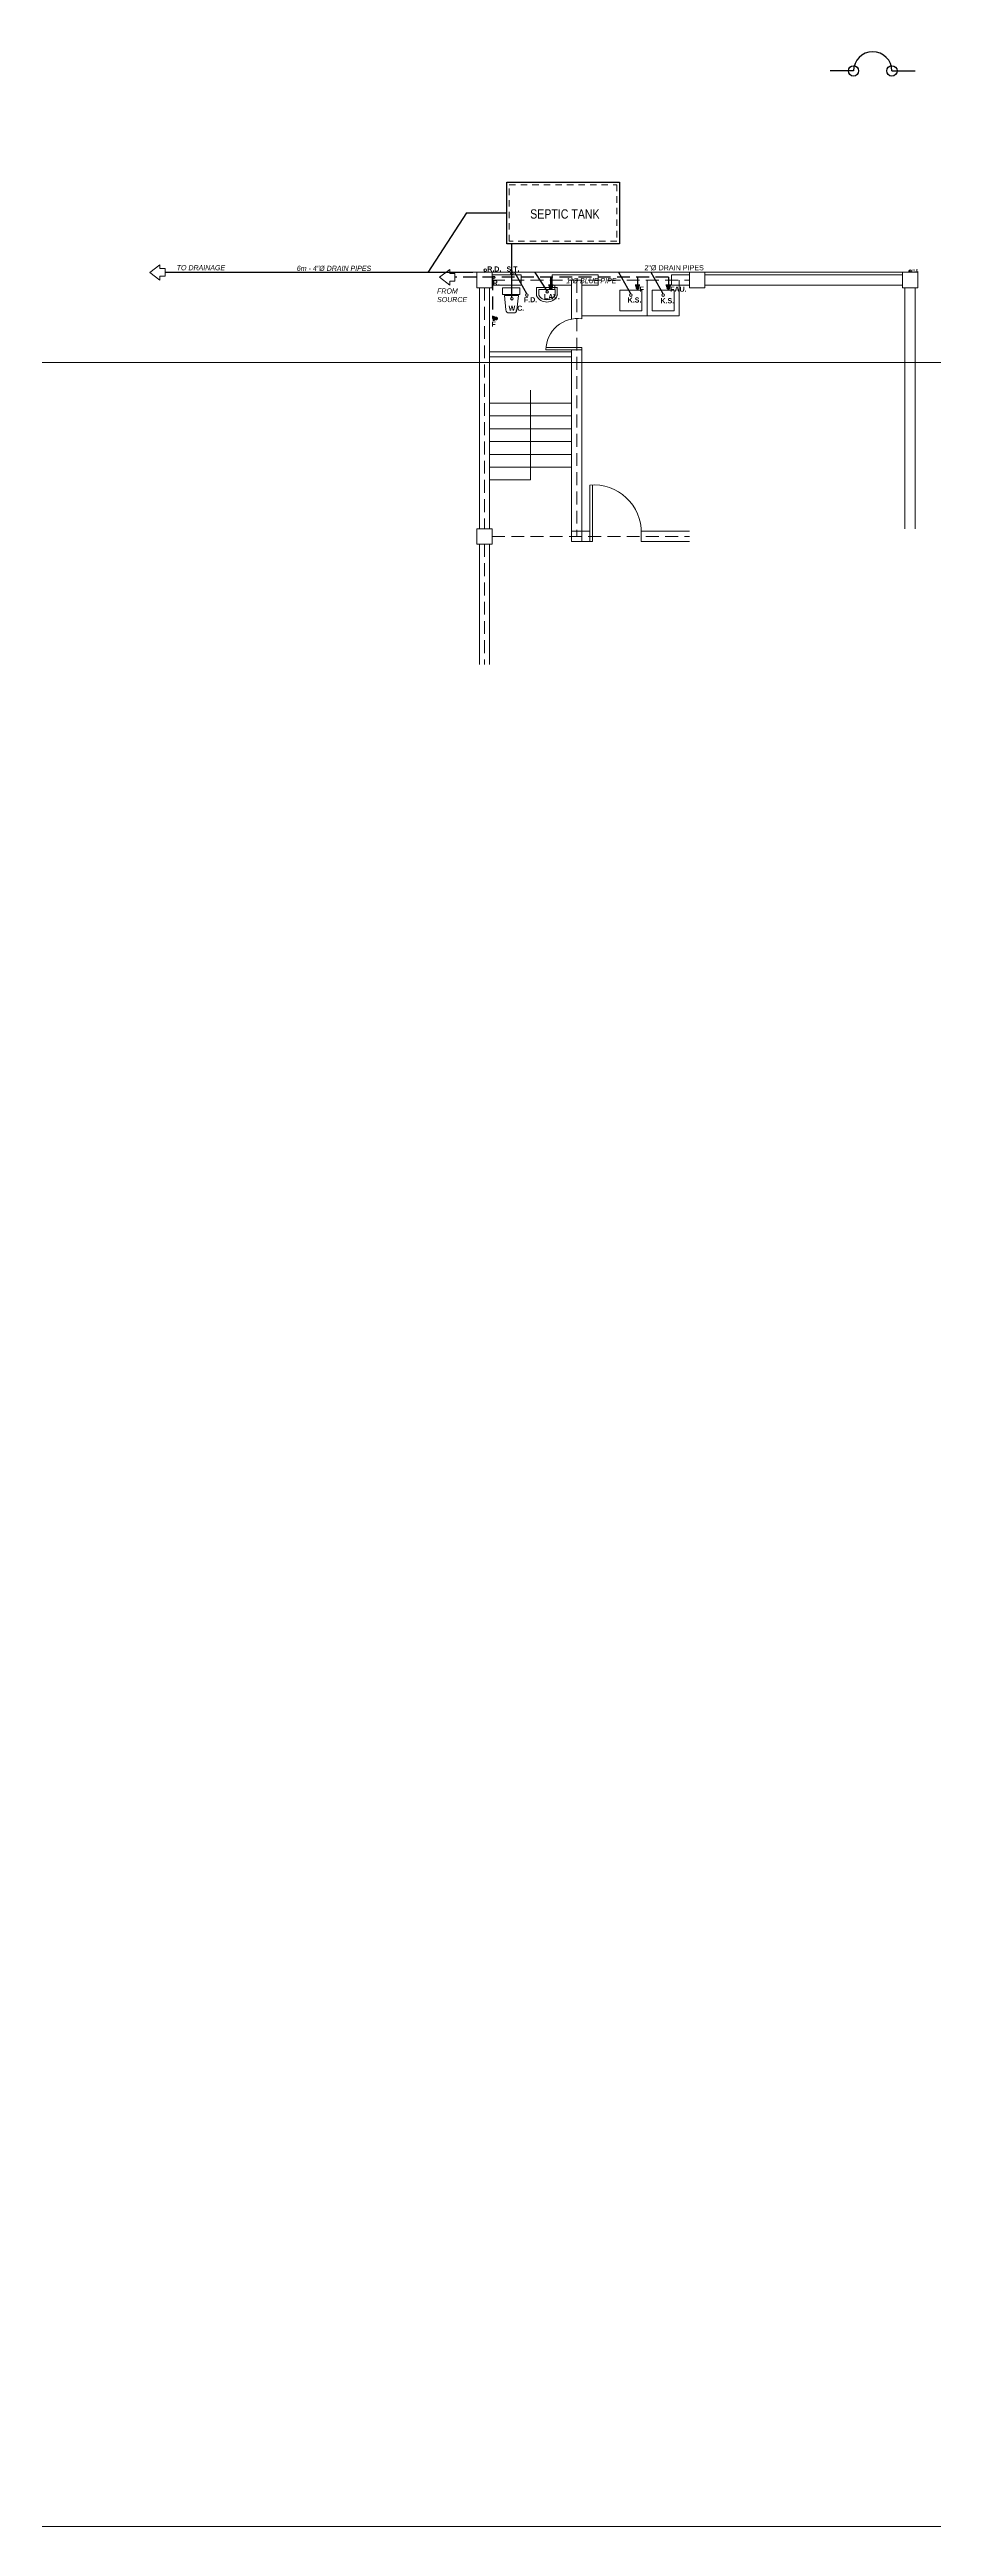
# Model space of a CAD drawing. Header units: metres. Extents: x -460 to 31334, y -1777 to 24987.
# Drawn here: x 199.56 to 216.8, y -897.27 to -848.97 of the extents above; entities that cross this region are included whole.
import ezdxf

# ---------------------------------------------------------------- set-up
doc = ezdxf.new("R2010")
doc.units = ezdxf.units.M
doc.header["$MEASUREMENT"] = 0
for name, pattern in [('CENTER2', [1.125, 0.75, -0.125, 0.125, -0.125]), ('DASHED2', [0.375, 0.25, -0.125]), ('HIDDEN', [0.375, 0.25, -0.125]), ('HIDDEN2', [0.1875, 0.125, -0.0625])]:
    doc.linetypes.add(name, pattern=pattern)
doc.layers.add('01 FURNITURE', color=8, linetype='Continuous')
doc.layers.add('Anno_Flr. Level', color=1, linetype='Continuous')
doc.styles.get("Standard").update_dxf_attribs({"font": 'arial.ttf'})

msp = doc.modelspace()

# ---------------------------------------------------------------- linework, layer by layer
at = {"color": 6}
for p, q in [((207.69521, -852.15399), (206.94266, -853.31309)), ((216.32126, -853.311), (207.8166, -853.31309)), ((208.05011, -853.29404), (208.03305, -853.31309)), ((208.8696, -853.72847), (208.63486, -853.31309)), ((209.26547, -853.67328), (209.03161, -853.31309)), ((210.89915, -853.72847), (210.66441, -853.31309)), ((211.52915, -853.72847), (211.29441, -853.31309)), ((216.34415, -853.28544), (216.32126, -853.311))]:
    msp.add_line(p, q, dxfattribs=at)
at = {"color": 3, "linetype": 'HIDDEN'}
for p, q in [((211.63004, -853.40864), (207.46759, -853.40864)), ((208.19795, -853.40864), (208.19795, -854.21092)), ((211.03069, -853.40864), (211.03069, -853.61429)), ((211.63004, -853.40864), (211.63004, -853.61429)), ((208.19795, -854.21092), (208.27113, -854.21092))]:
    msp.add_line(p, q, dxfattribs=at)
at = {"color": 7}
for points in [[(215.24083, -849.38393), (214.78798, -849.38393)], [(215.99083, -849.38393), (216.44367, -849.38393)]]:
    msp.add_lwpolyline(points, dxfattribs=at)
at = {"color": 6}
for points in [[(207.69521, -852.15399), (208.4775, -852.15399)], [(208.58042, -853.80033), (208.58042, -852.75399)], [(207.8166, -853.31309), (201.8166, -853.31309)]]:
    msp.add_lwpolyline(points, dxfattribs=at)
at = {"lineweight": 5}
for points in [[(201.7166, -853.38882), (201.8166, -853.38882), (201.8166, -853.23882), (201.7166, -853.23882), (201.7166, -853.16382), (201.5166, -853.31382), (201.7166, -853.46382), (201.7166, -853.38882)], [(207.36759, -853.48364), (207.46759, -853.48364), (207.46759, -853.33364), (207.36759, -853.33364), (207.36759, -853.25864), (207.16759, -853.40864), (207.36759, -853.55864), (207.36759, -853.48364)]]:
    msp.add_lwpolyline(points, dxfattribs=at)
at = {"color": 18, "lineweight": 18, "true_color": 0x000000}
msp.add_lwpolyline([(208.39268, -853.61412), (208.73397, -853.61412), (208.73397, -853.74228), (208.39268, -853.74228)], close=True, dxfattribs=at)
msp.add_lwpolyline([(208.43328, -853.76295), (208.70742, -853.76295), (208.67688, -854.04292, -0.41421356), (208.61578, -854.10402), (208.52493, -854.10402, -0.41421356), (208.46383, -854.04292)], format="xyb", close=True, dxfattribs=at)
at = {"color": 8}
for centre in [(215.24083, -849.38393), (215.99083, -849.38393)]:
    msp.add_circle(centre, 0.1, dxfattribs=at)
at = {"color": 7}
msp.add_arc((215.61583, -849.38393), 0.375, 0, 180, dxfattribs=at)
at = {"layer": '01 FURNITURE', "color": 18, "lineweight": 18, "true_color": 0x000000}
for p, q in [((208.19415, -853.36099), (208.76137, -853.36099)), ((208.76137, -853.56099), (208.76137, -853.36099)), ((209.36137, -853.36099), (210.25911, -853.36099)), ((209.36137, -853.56099), (209.36137, -853.36099)), ((209.74415, -853.46099), (209.74415, -854.22201)), ((209.94415, -853.46099), (209.94415, -854.21726)), ((210.25911, -853.56099), (210.25911, -853.36099)), ((211.21415, -853.46099), (211.21415, -854.16099)), ((211.69305, -853.36099), (212.04415, -853.36099)), ((211.69305, -853.56099), (211.69305, -853.36099)), ((211.84415, -853.46099), (211.84415, -854.16099)), ((212.34415, -853.36099), (216.19415, -853.36099)), ((207.94415, -853.61099), (207.94415, -858.31099)), ((208.14415, -853.61099), (208.14415, -858.31099)), ((208.19415, -853.56099), (208.76137, -853.56099)), ((209.06137, -853.60841), (209.46417, -853.60841)), ((209.06137, -853.60841), (209.06137, -853.76953)), ((209.10165, -853.64869), (209.42389, -853.64869)), ((209.10165, -853.64869), (209.10165, -853.75893)), ((209.36137, -853.56099), (209.74415, -853.56099)), ((209.42389, -853.64869), (209.42389, -853.75893)), ((209.46417, -853.60841), (209.46417, -853.76953)), ((209.94415, -853.56099), (210.25911, -853.56099)), ((210.68415, -853.66099), (210.68415, -854.06099)), ((210.68415, -853.66099), (211.11415, -853.66099)), ((211.11415, -853.66099), (211.11415, -854.06099)), ((211.31415, -853.66099), (211.31415, -854.06099)), ((211.31415, -853.66099), (211.74415, -853.66099)), ((211.69305, -853.56099), (212.04415, -853.56099)), ((211.74415, -853.66099), (211.74415, -854.06099)), ((212.34415, -853.56099), (216.19415, -853.56099)), ((216.24415, -853.61099), (216.24415, -858.31099)), ((216.44415, -853.61099), (216.44415, -858.31099)), ((209.94415, -854.16099), (211.84415, -854.16099)), ((210.68415, -854.06099), (211.11415, -854.06099)), ((211.31415, -854.06099), (211.74415, -854.06099)), ((208.14415, -854.86099), (209.74415, -854.86099)), ((208.14415, -854.96099), (209.74415, -854.96099)), ((209.94415, -854.82545), (209.24415, -854.82545)), ((209.94415, -854.77545), (209.24529, -854.77545)), ((209.74415, -854.82545), (209.74415, -858.56099)), ((209.94415, -854.77545), (209.94415, -858.56099)), ((208.14415, -855.86099), (208.94415, -855.86099)), ((208.94415, -855.61099), (208.94415, -857.36099)), ((208.94415, -855.86099), (209.74415, -855.86099)), ((208.14415, -856.11099), (208.94415, -856.11099)), ((208.14415, -856.36099), (208.94415, -856.36099)), ((208.94415, -856.11099), (209.74415, -856.11099)), ((208.94415, -856.36099), (209.74415, -856.36099)), ((208.14415, -856.61099), (208.94415, -856.61099)), ((208.14415, -856.86099), (208.94415, -856.86099)), ((208.94415, -856.61099), (209.74415, -856.61099)), ((208.94415, -856.86099), (209.74415, -856.86099)), ((208.14415, -857.11099), (208.94415, -857.11099)), ((208.14415, -857.36099), (208.94415, -857.36099)), ((208.94415, -857.11099), (209.74415, -857.11099)), ((210.10155, -858.56099), (210.10155, -857.46099)), ((210.15155, -858.56099), (210.15155, -857.45812)), ((209.74415, -858.36099), (210.10155, -858.36099)), ((211.10155, -858.36099), (212.04415, -858.36099)), ((211.10155, -858.36099), (211.10155, -858.56099)), ((207.94415, -858.61099), (207.94415, -860.96099)), ((208.14415, -858.61099), (208.14415, -860.96099)), ((209.74415, -858.56099), (210.15155, -858.56099)), ((211.10155, -858.56099), (212.04415, -858.56099))]:
    msp.add_line(p, q, dxfattribs=at)
at = {"layer": '01 FURNITURE', "color": 250, "linetype": 'DASHED2', "lineweight": 18}
msp.add_line((208.19415, -853.46099), (212.04415, -853.46099), dxfattribs=at)
at = {"layer": '01 FURNITURE', "color": 3, "linetype": 'CENTER2', "lineweight": 40}
for p, q in [((209.33646, -853.40864), (209.33646, -853.61429)), ((209.28984, -853.5638), (209.38309, -853.5638)), ((209.29683, -853.5783), (209.37609, -853.5783)), ((210.98407, -853.5638), (211.07732, -853.5638)), ((210.99106, -853.5783), (211.07032, -853.5783)), ((211.58341, -853.5638), (211.67666, -853.5638)), ((211.59041, -853.5783), (211.66967, -853.5783)), ((208.22064, -854.25755), (208.22064, -854.1643)), ((208.23514, -854.25055), (208.23514, -854.17129))]:
    msp.add_line(p, q, dxfattribs=at)
at = {"layer": '01 FURNITURE', "color": 18, "linetype": 'DASHED2', "lineweight": 18, "true_color": 0x000000}
for p, q in [((209.84415, -853.46099), (209.84415, -858.46099)), ((208.04415, -853.61099), (208.04415, -858.31099)), ((208.04415, -858.61099), (208.04415, -860.96099)), ((208.19415, -858.46099), (212.04415, -858.46099))]:
    msp.add_line(p, q, dxfattribs=at)
at = {"layer": '01 FURNITURE', "color": 4, "lineweight": 9}
for points in [[(166.6696, -812.86641), (231.57819, -812.86641), (231.57819, -855.06836), (166.6696, -855.06836)], [(166.6696, -855.06836), (231.57819, -855.06836), (231.57819, -897.27031), (166.6696, -897.27031)]]:
    msp.add_lwpolyline(points, close=True, dxfattribs=at)
at = {"layer": '01 FURNITURE', "color": 4, "lineweight": 30}
msp.add_lwpolyline([(208.4775, -851.55399), (210.6775, -851.55399), (210.6775, -852.75399), (208.4775, -852.75399), (208.4775, -851.55399)], dxfattribs=at)
at = {"layer": '01 FURNITURE', "color": 18, "linetype": 'HIDDEN2', "lineweight": 20, "true_color": 0x000000}
msp.add_lwpolyline([(208.5275, -851.60399), (210.6275, -851.60399), (210.6275, -852.70399), (208.5275, -852.70399)], close=True, dxfattribs=at)
at = {"layer": '01 FURNITURE', "color": 18, "lineweight": 18, "true_color": 0x000000}
for points in [[(207.89415, -853.31099), (208.19415, -853.31099), (208.19415, -853.61099), (207.89415, -853.61099), (207.89415, -853.31099)], [(216.19415, -853.31099), (216.49415, -853.31099), (216.49415, -853.61099), (216.19415, -853.61099), (216.19415, -853.31099)], [(207.89415, -858.31099), (208.19415, -858.31099), (208.19415, -858.61099), (207.89415, -858.61099), (207.89415, -858.31099)]]:
    msp.add_lwpolyline(points, dxfattribs=at)
at = {"layer": '01 FURNITURE', "color": 250, "lineweight": 9}
msp.add_lwpolyline([(212.04415, -853.31099), (212.34415, -853.31099), (212.34415, -853.61099), (212.04415, -853.61099), (212.04415, -853.31099)], dxfattribs=at)
at = {"layer": '01 FURNITURE', "color": 4, "lineweight": 9}
for centre in [(208.05991, -853.27045), (208.2251, -853.40864), (208.58042, -853.33544), (216.34415, -853.28544), (208.58042, -853.82589), (208.8696, -853.75402), (209.26579, -853.69329), (210.89915, -853.75402), (211.52915, -853.75402)]:
    msp.add_circle(centre, 0.02555, dxfattribs=at)
at = {"layer": '01 FURNITURE', "color": 18, "lineweight": 18, "true_color": 0x000000}
msp.add_circle((209.26579, -853.69329), 0.02001, dxfattribs=at)
at = {"layer": '01 FURNITURE', "color": 3, "linetype": 'CENTER2', "lineweight": 40}
for centre in [(209.33646, -853.61429), (211.03069, -853.61429), (211.63004, -853.61429), (208.27113, -854.21092)]:
    msp.add_circle(centre, 0.02226, dxfattribs=at)
at = {"layer": '01 FURNITURE', "color": 18, "lineweight": 18, "true_color": 0x000000}
for centre, radius, start, end in [((209.26277, -853.66211), 0.22825, 208.072487, 331.927513), ((209.26277, -853.66211), 0.18797, 211.002719, 328.997281), ((209.85853, -854.82565), 0.61438, 81.989301, 179.981297), ((210.1794, -858.38006), 0.92235, 358.815878, 94.841453)]:
    msp.add_arc(centre, radius, start, end, dxfattribs=at)

# ---------------------------------------------------------------- texts
at = {"layer": 'Anno_Flr. Level', "color": 1, "lineweight": 9, "attachment_point": 1}
for s, insert, char_height, width in [('\\A1;{\\fArial Narrow|b0|i0|c0|p34;SEPTIC TANK }', (208.93666, -852.08257), 0.18, 1.4588022), ('\\A1;{\\fArial Narrow|b0|i1|c0|p34;TO DRAINAGE }', (202.04249, -853.17109), 0.1, 1.8776105), ('\\A1;{\\fArial Narrow|b0|i1|c0|p34;6m - 4"%%C DRAIN PIPES }', (204.38527, -853.18322), 0.1, 1.8776105), ('\\A1;{\\fArial Narrow|b1|i0|c0|p34;R.D.}', (208.09937, -853.19635), 0.1, 0.0597382), ('\\A1;{\\fArial Narrow|b1|i0|c0|p34;R.}', (208.20497, -853.46695), 0.1, 0.0597382), ('\\A1;{\\fArial Narrow|b1|i0|c0|p34;S.T.}', (208.47573, -853.19684), 0.1, 0.0597382), ('\\A1;{\\fArial Narrow|b0|i1|c0|p34;1"%%C BLUE PIPE }', (209.63923, -853.42325), 0.1, 2.9591589), ('\\A1;2"%%C DRAIN PIPES ', (211.1632, -853.1718), 0.1, 2.4064987), ('\\A1;{\\fArial Narrow|b1|i0|c0|p34;R.D.}', (216.3871, -853.25306), 0.05, 0.0597382), ('\\A1;{\\fArial Narrow|b0|i1|c0|p34;FROM \\PSOURCE}', (207.12023, -853.62522), 0.1, 1.8776105), ('\\A1;{\\fArial Narrow|b1|i0|c0|p34;W.C. }', (208.51484, -853.96062), 0.1, 0.0597382), ('\\A1;{\\fArial Narrow|b1|i0|c0|p34;F.D. }', (208.81406, -853.79559), 0.1, 0.0597382), ('\\A1;{\\fArial Narrow|b1|i0|c0|p34;LAV.}', (209.20391, -853.73604), 0.1, 0.0597382), ('\\A1;{\\fArial Narrow|b1|i0|c0|p34;F}', (209.3947, -853.5517), 0.1, 0.0597382), ('\\A1;{\\fArial Narrow|b1|i0|c0|p34;K.S.}', (210.83716, -853.80091), 0.1, 0.0597382), ('\\A1;{\\fArial Narrow|b1|i0|c0|p34;F}', (211.0704, -853.58991), 0.1, 0.0597382), ('\\A1;{\\fArial Narrow|b1|i0|c0|p34;K.S.}', (211.47696, -853.81464), 0.1, 0.0597382), ('\\A1;{\\fArial Narrow|b1|i0|c0|p34;FAU.}', (211.6657, -853.58991), 0.1, 0.0597382), ('\\A1;{\\fArial Narrow|b1|i0|c0|p34;F}', (208.18074, -854.27271), 0.1, 0.0597382)]:
    msp.add_mtext(s, dxfattribs=dict(at, insert=insert, char_height=char_height, width=width))

doc.saveas('drawing.dxf')
